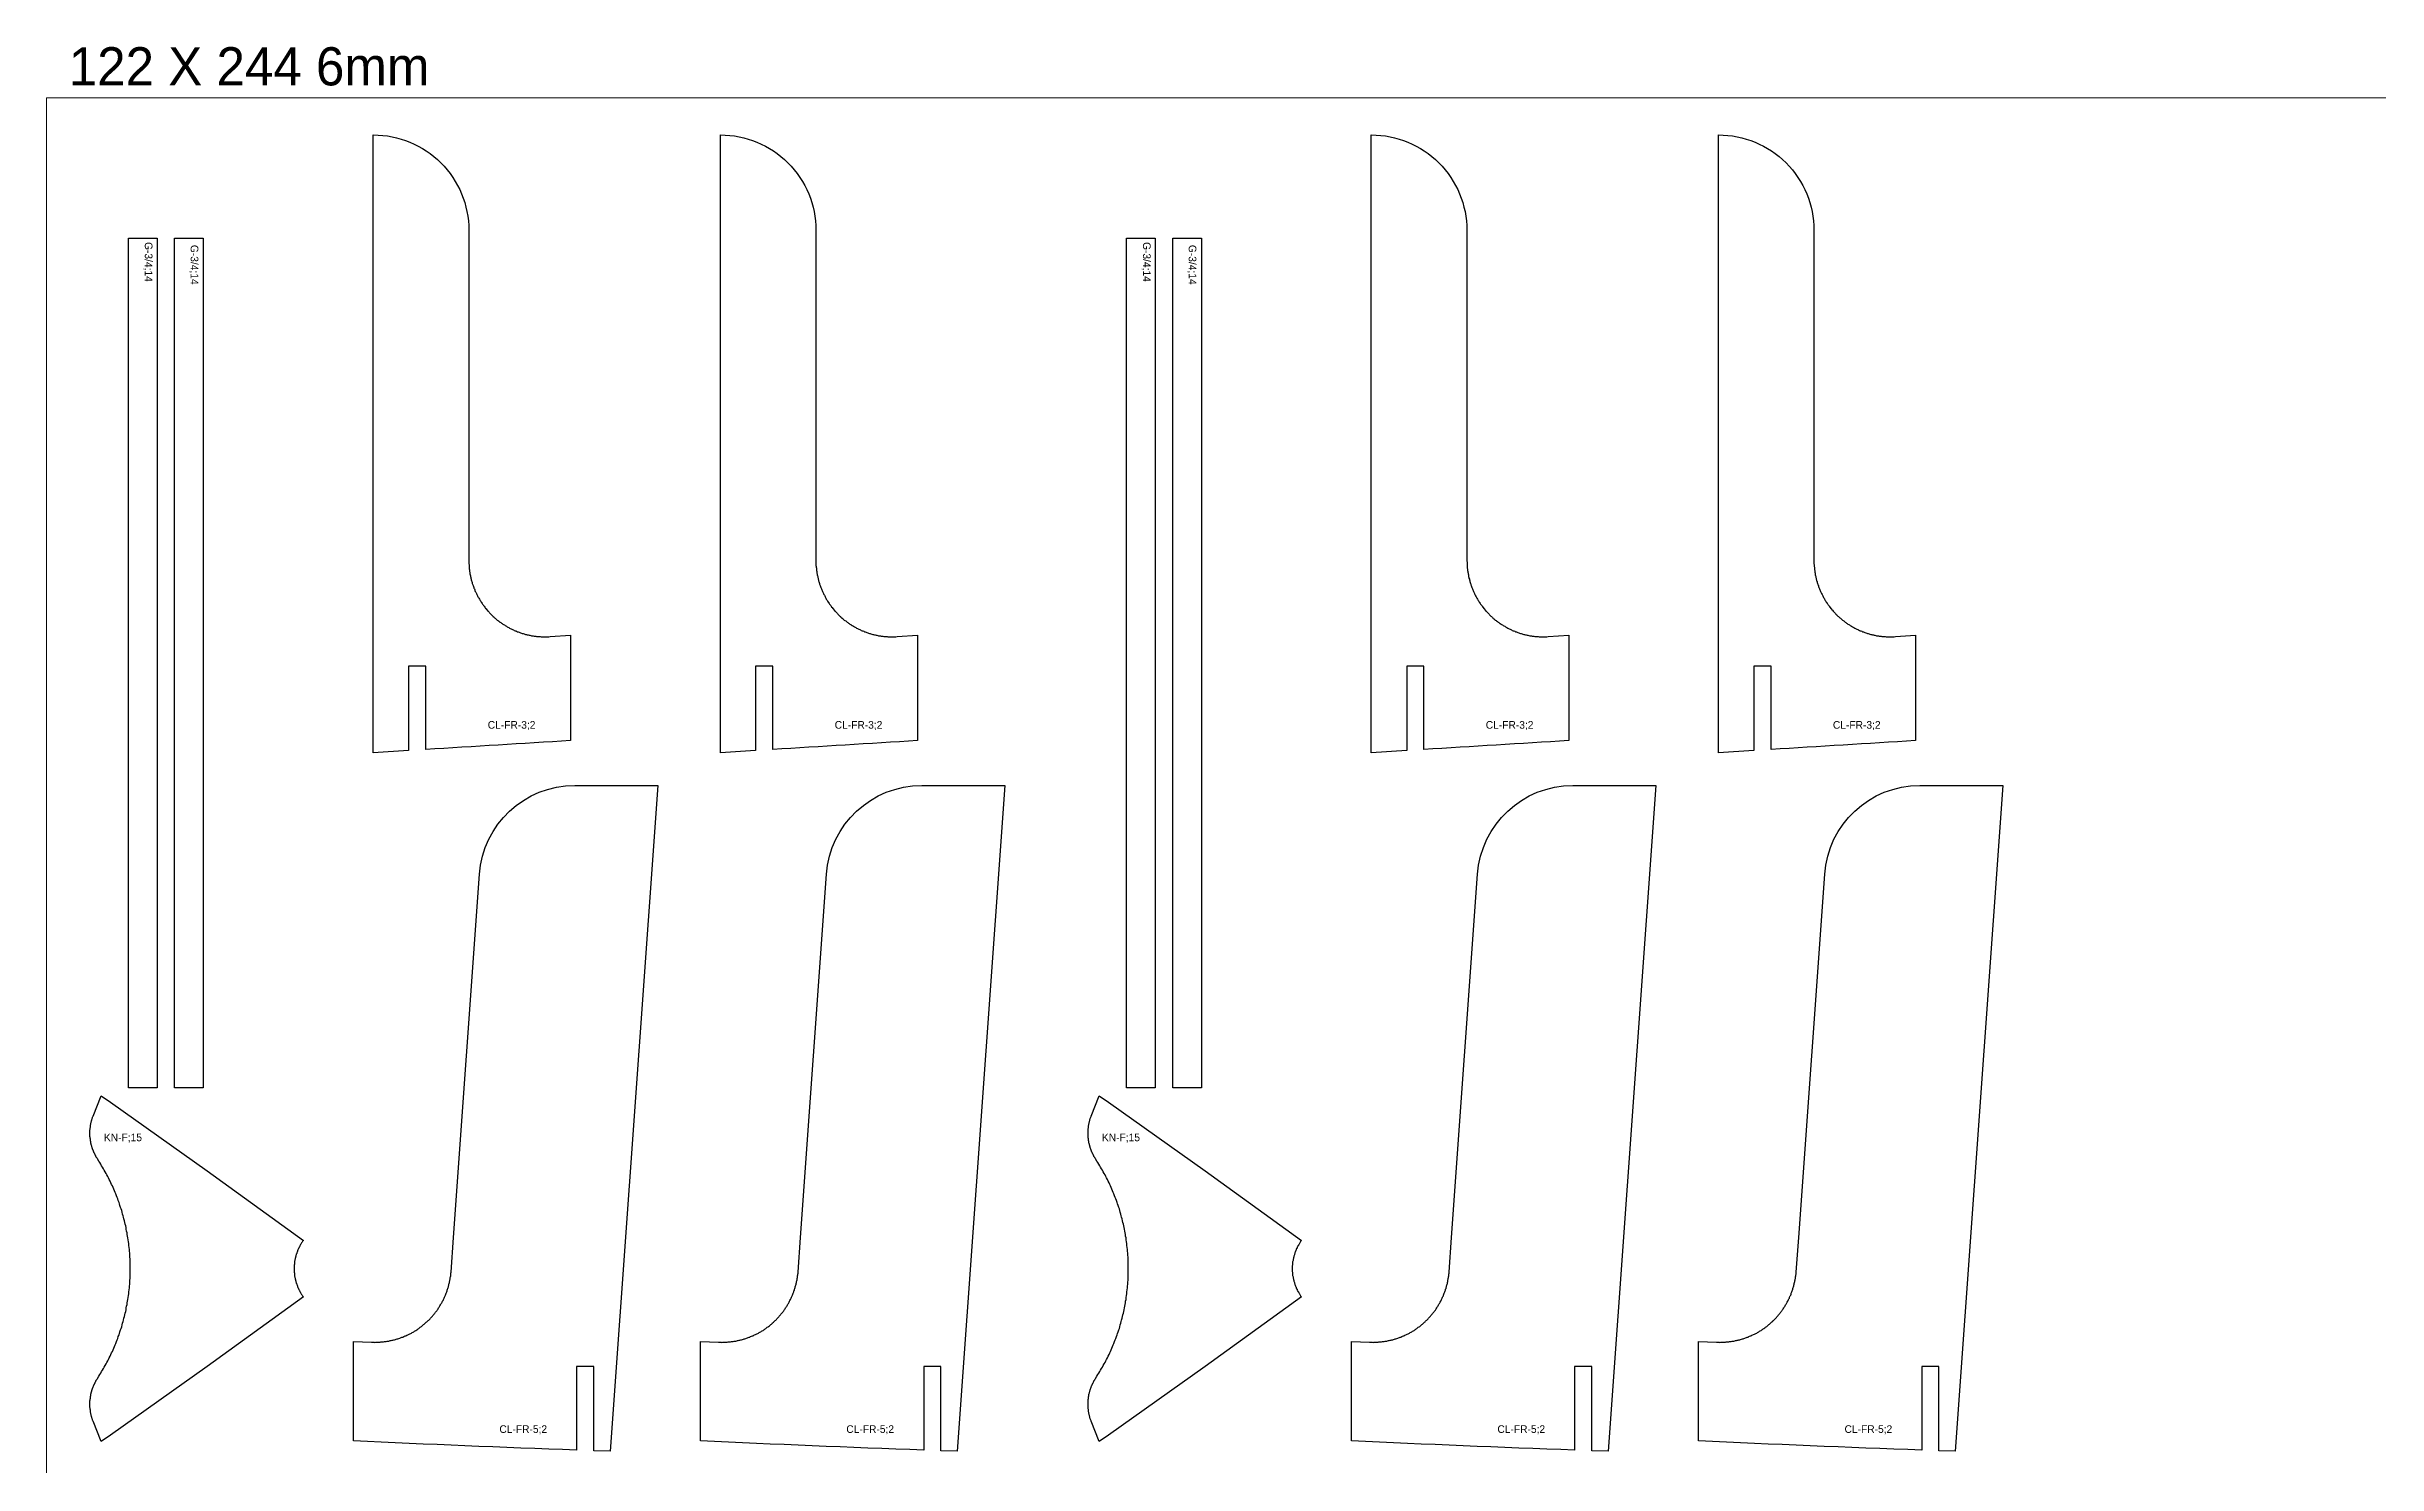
# Model space of a CAD drawing. Header units: millimetres. Extents: x 0 to 7720, y 0 to 5733.
# Drawn here: x 0 to 1220, y 505 to 1247 of the extents above; entities that cross this region are included whole.
import ezdxf

# ---------------------------------------------------------------- set-up
doc = ezdxf.new("R2010")
doc.units = ezdxf.units.MM
doc.layers.add('CORTE_6MM', color=1, linetype='Continuous')
doc.layers.add('plate', color=3, linetype='Continuous')

msp = doc.modelspace()

# ---------------------------------------------------------------- linework, layer by layer
at = {"layer": 'CORTE_6MM'}
for points in [[(274.2, 883.5, -0.000289), (198.5, 878.8), (198.5, 922.4), (189.5, 922.4), (189.5, 878.2), (171, 877.1), (171, 1200.6, -0.414214), (221, 1150.6), (221, 993.5), (221, 977.4), (221, 977), (221, 976.5), (221, 976.1), (221.1, 975.7), (221.1, 975.2), (221.1, 974.7), (221.2, 974.3), (221.2, 973.8), (221.2, 973.4), (221.3, 972.9), (221.4, 972.5), (221.4, 972), (221.5, 971.6), (221.6, 971.1), (221.6, 970.7), (221.7, 970.2), (221.8, 969.8), (221.9, 969.4), (222, 968.9), (222.1, 968.5), (222.2, 968), (222.3, 967.6), (222.4, 967.2), (222.6, 966.7), (222.7, 966.3), (222.8, 965.8), (223, 965.4), (223.1, 965), (223.3, 964.6), (223.4, 964.1), (223.6, 963.7), (223.7, 963.3), (223.9, 962.9), (224.1, 962.4), (224.2, 962), (224.4, 961.6), (224.6, 961.2), (224.8, 960.8), (225, 960.4), (225.2, 960), (225.4, 959.6), (225.6, 959.2), (225.8, 958.8), (226, 958.4), (226.3, 958), (226.5, 957.6), (226.7, 957.2), (226.9, 956.8), (227.2, 956.4), (227.4, 956), (227.7, 955.7), (227.9, 955.3), (228.2, 954.9), (228.5, 954.5), (228.7, 954.2), (229, 953.8), (229.3, 953.4), (229.5, 953.1), (229.8, 952.7), (230.1, 952.4), (230.4, 952), (230.7, 951.7), (231, 951.3), (231.3, 951), (231.6, 950.7), (231.9, 950.3), (232.2, 950), (232.5, 949.7), (232.9, 949.4), (233.2, 949), (233.5, 948.7), (233.8, 948.4), (234.2, 948.1), (234.5, 947.8), (234.8, 947.5), (235.2, 947.2), (235.5, 946.9), (235.9, 946.6), (236.2, 946.4), (236.6, 946.1), (237, 945.8), (237.3, 945.5), (237.7, 945.3), (238.1, 945), (238.4, 944.8), (238.8, 944.5), (239.2, 944.3), (239.6, 944), (240, 943.8), (240.3, 943.5), (240.7, 943.3), (241.1, 943.1), (241.5, 942.8), (241.9, 942.6), (242.3, 942.4), (242.7, 942.2), (243.1, 942), (243.5, 941.8), (243.9, 941.6), (244.4, 941.4), (244.8, 941.2), (245.2, 941), (245.6, 940.9), (246, 940.7), (246.4, 940.5), (246.9, 940.4), (247.3, 940.2), (247.7, 940.1), (248.1, 939.9), (248.6, 939.8), (249, 939.6), (249.4, 939.5), (249.9, 939.4), (250.3, 939.2), (250.7, 939.1), (251.2, 939), (251.6, 938.9), (252.1, 938.8), (252.5, 938.7), (253, 938.6), (253.4, 938.5), (253.8, 938.4), (254.3, 938.4), (254.7, 938.3), (255.2, 938.2), (255.6, 938.1), (256.1, 938.1), (256.5, 938), (257, 938), (257.4, 937.9), (257.9, 937.9), (258.3, 937.9), (258.8, 937.8), (259.2, 937.8), (259.7, 937.8), (260.1, 937.8), (260.6, 937.8), (261.1, 937.8), (261.5, 937.8), (262, 937.8), (262.4, 937.8), (262.9, 937.8), (263.6, 937.9), (274.2, 938.6), (274.2, 883.5)], [(455.9, 883.5, -0.000289), (380.1, 878.8), (380.1, 922.4), (371.1, 922.4), (371.1, 878.2), (352.7, 877.1), (352.7, 1200.6, -0.414214), (402.7, 1150.6), (402.7, 993.5), (402.7, 977.4), (402.7, 977), (402.7, 976.5), (402.7, 976.1), (402.7, 975.7), (402.7, 975.2), (402.8, 974.7), (402.8, 974.3), (402.9, 973.8), (402.9, 973.4), (403, 972.9), (403, 972.5), (403.1, 972), (403.1, 971.6), (403.2, 971.1), (403.3, 970.7), (403.4, 970.2), (403.5, 969.8), (403.6, 969.4), (403.7, 968.9), (403.8, 968.5), (403.9, 968), (404, 967.6), (404.1, 967.2), (404.2, 966.7), (404.4, 966.3), (404.5, 965.8), (404.6, 965.4), (404.8, 965), (404.9, 964.6), (405.1, 964.1), (405.2, 963.7), (405.4, 963.3), (405.6, 962.9), (405.7, 962.4), (405.9, 962), (406.1, 961.6), (406.3, 961.2), (406.5, 960.8), (406.6, 960.4), (406.8, 960), (407.1, 959.6), (407.3, 959.2), (407.5, 958.8), (407.7, 958.4), (407.9, 958), (408.1, 957.6), (408.4, 957.2), (408.6, 956.8), (408.8, 956.4), (409.1, 956), (409.3, 955.7), (409.6, 955.3), (409.8, 954.9), (410.1, 954.5), (410.4, 954.2), (410.6, 953.8), (410.9, 953.4), (411.2, 953.1), (411.5, 952.7), (411.8, 952.4), (412.1, 952), (412.4, 951.7), (412.6, 951.3), (413, 951), (413.3, 950.7), (413.6, 950.3), (413.9, 950), (414.2, 949.7), (414.5, 949.4), (414.8, 949), (415.2, 948.7), (415.5, 948.4), (415.8, 948.1), (416.2, 947.8), (416.5, 947.5), (416.9, 947.2), (417.2, 946.9), (417.5, 946.6), (417.9, 946.4), (418.3, 946.1), (418.6, 945.8), (419, 945.5), (419.4, 945.3), (419.7, 945), (420.1, 944.8), (420.5, 944.5), (420.9, 944.3), (421.2, 944), (421.6, 943.8), (422, 943.5), (422.4, 943.3), (422.8, 943.1), (423.2, 942.8), (423.6, 942.6), (424, 942.4), (424.4, 942.2), (424.8, 942), (425.2, 941.8), (425.6, 941.6), (426, 941.4), (426.4, 941.2), (426.8, 941), (427.3, 940.9), (427.7, 940.7), (428.1, 940.5), (428.5, 940.4), (428.9, 940.2), (429.4, 940.1), (429.8, 939.9), (430.2, 939.8), (430.7, 939.6), (431.1, 939.5), (431.5, 939.4), (432, 939.2), (432.4, 939.1), (432.8, 939), (433.3, 938.9), (433.7, 938.8), (434.2, 938.7), (434.6, 938.6), (435.1, 938.5), (435.5, 938.4), (435.9, 938.4), (436.4, 938.3), (436.8, 938.2), (437.3, 938.1), (437.7, 938.1), (438.2, 938), (438.6, 938), (439.1, 937.9), (439.5, 937.9), (440, 937.9), (440.4, 937.8), (440.9, 937.8), (441.3, 937.8), (441.8, 937.8), (442.3, 937.8), (442.7, 937.8), (443.2, 937.8), (443.6, 937.8), (444.1, 937.8), (444.5, 937.8), (445.2, 937.9), (455.9, 938.6), (455.9, 883.5)], [(796.7, 883.5, -0.000289), (720.9, 878.8), (720.9, 922.4), (711.9, 922.4), (711.9, 878.2), (693.4, 877.1), (693.4, 1200.6, -0.414214), (743.4, 1150.6), (743.4, 993.5), (743.4, 977.4), (743.5, 977), (743.5, 976.5), (743.5, 976.1), (743.5, 975.7), (743.5, 975.2), (743.6, 974.7), (743.6, 974.3), (743.6, 973.8), (743.7, 973.4), (743.7, 972.9), (743.8, 972.5), (743.9, 972), (743.9, 971.6), (744, 971.1), (744.1, 970.7), (744.2, 970.2), (744.2, 969.8), (744.3, 969.4), (744.4, 968.9), (744.5, 968.5), (744.7, 968), (744.8, 967.6), (744.9, 967.2), (745, 966.7), (745.1, 966.3), (745.3, 965.8), (745.4, 965.4), (745.5, 965), (745.7, 964.6), (745.8, 964.1), (746, 963.7), (746.2, 963.3), (746.3, 962.9), (746.5, 962.4), (746.7, 962), (746.9, 961.6), (747, 961.2), (747.2, 960.8), (747.4, 960.4), (747.6, 960), (747.8, 959.6), (748, 959.2), (748.3, 958.8), (748.5, 958.4), (748.7, 958), (748.9, 957.6), (749.2, 957.2), (749.4, 956.8), (749.6, 956.4), (749.9, 956), (750.1, 955.7), (750.4, 955.3), (750.6, 954.9), (750.9, 954.5), (751.2, 954.2), (751.4, 953.8), (751.7, 953.4), (752, 953.1), (752.3, 952.7), (752.6, 952.4), (752.8, 952), (753.1, 951.7), (753.4, 951.3), (753.7, 951), (754, 950.7), (754.3, 950.3), (754.7, 950), (755, 949.7), (755.3, 949.4), (755.6, 949), (755.9, 948.7), (756.3, 948.4), (756.6, 948.1), (756.9, 947.8), (757.3, 947.5), (757.6, 947.2), (758, 946.9), (758.3, 946.6), (758.7, 946.4), (759, 946.1), (759.4, 945.8), (759.8, 945.5), (760.1, 945.3), (760.5, 945), (760.9, 944.8), (761.3, 944.5), (761.6, 944.3), (762, 944), (762.4, 943.8), (762.8, 943.5), (763.2, 943.3), (763.6, 943.1), (764, 942.8), (764.4, 942.6), (764.8, 942.4), (765.2, 942.2), (765.6, 942), (766, 941.8), (766.4, 941.6), (766.8, 941.4), (767.2, 941.2), (767.6, 941), (768, 940.9), (768.5, 940.7), (768.9, 940.5), (769.3, 940.4), (769.7, 940.2), (770.1, 940.1), (770.6, 939.9), (771, 939.8), (771.4, 939.6), (771.9, 939.5), (772.3, 939.4), (772.7, 939.2), (773.2, 939.1), (773.6, 939), (774.1, 938.9), (774.5, 938.8), (774.9, 938.7), (775.4, 938.6), (775.8, 938.5), (776.3, 938.4), (776.7, 938.4), (777.2, 938.3), (777.6, 938.2), (778.1, 938.1), (778.5, 938.1), (779, 938), (779.4, 938), (779.9, 937.9), (780.3, 937.9), (780.8, 937.9), (781.2, 937.8), (781.7, 937.8), (782.1, 937.8), (782.6, 937.8), (783, 937.8), (783.5, 937.8), (783.9, 937.8), (784.4, 937.8), (784.8, 937.8), (785.3, 937.8), (786, 937.9), (796.7, 938.6), (796.7, 883.5)], [(978.3, 883.5, -0.000289), (902.6, 878.8), (902.6, 922.4), (893.6, 922.4), (893.6, 878.2), (875.1, 877.1), (875.1, 1200.6, -0.414214), (925.1, 1150.6), (925.1, 993.5), (925.1, 977.4), (925.1, 977), (925.1, 976.5), (925.1, 976.1), (925.2, 975.7), (925.2, 975.2), (925.2, 974.7), (925.3, 974.3), (925.3, 973.8), (925.3, 973.4), (925.4, 972.9), (925.5, 972.5), (925.5, 972), (925.6, 971.6), (925.7, 971.1), (925.7, 970.7), (925.8, 970.2), (925.9, 969.8), (926, 969.4), (926.1, 968.9), (926.2, 968.5), (926.3, 968), (926.4, 967.6), (926.5, 967.2), (926.7, 966.7), (926.8, 966.3), (926.9, 965.8), (927.1, 965.4), (927.2, 965), (927.4, 964.6), (927.5, 964.1), (927.7, 963.7), (927.8, 963.3), (928, 962.9), (928.2, 962.4), (928.3, 962), (928.5, 961.6), (928.7, 961.2), (928.9, 960.8), (929.1, 960.4), (929.3, 960), (929.5, 959.6), (929.7, 959.2), (929.9, 958.8), (930.1, 958.4), (930.4, 958), (930.6, 957.6), (930.8, 957.2), (931, 956.8), (931.3, 956.4), (931.5, 956), (931.8, 955.7), (932, 955.3), (932.3, 954.9), (932.6, 954.5), (932.8, 954.2), (933.1, 953.8), (933.4, 953.4), (933.6, 953.1), (933.9, 952.7), (934.2, 952.4), (934.5, 952), (934.8, 951.7), (935.1, 951.3), (935.4, 951), (935.7, 950.7), (936, 950.3), (936.3, 950), (936.6, 949.7), (937, 949.4), (937.3, 949), (937.6, 948.7), (937.9, 948.4), (938.3, 948.1), (938.6, 947.8), (938.9, 947.5), (939.3, 947.2), (939.6, 946.9), (940, 946.6), (940.3, 946.4), (940.7, 946.1), (941.1, 945.8), (941.4, 945.5), (941.8, 945.3), (942.2, 945), (942.5, 944.8), (942.9, 944.5), (943.3, 944.3), (943.7, 944), (944.1, 943.8), (944.4, 943.5), (944.8, 943.3), (945.2, 943.1), (945.6, 942.8), (946, 942.6), (946.4, 942.4), (946.8, 942.2), (947.2, 942), (947.6, 941.8), (948, 941.6), (948.4, 941.4), (948.9, 941.2), (949.3, 941), (949.7, 940.9), (950.1, 940.7), (950.5, 940.5), (951, 940.4), (951.4, 940.2), (951.8, 940.1), (952.2, 939.9), (952.7, 939.8), (953.1, 939.6), (953.5, 939.5), (954, 939.4), (954.4, 939.2), (954.8, 939.1), (955.3, 939), (955.7, 938.9), (956.2, 938.8), (956.6, 938.7), (957, 938.6), (957.5, 938.5), (957.9, 938.4), (958.4, 938.4), (958.8, 938.3), (959.3, 938.2), (959.7, 938.1), (960.2, 938.1), (960.6, 938), (961.1, 938), (961.5, 937.9), (962, 937.9), (962.4, 937.9), (962.9, 937.8), (963.3, 937.8), (963.8, 937.8), (964.2, 937.8), (964.7, 937.8), (965.1, 937.8), (965.6, 937.8), (966.1, 937.8), (966.5, 937.8), (967, 937.8), (967.7, 937.9), (978.3, 938.6), (978.3, 883.5)], [(286.4, 511.7), (286.4, 555.7), (277.4, 555.7), (277.4, 512, -0.003545), (160.6, 516.9), (160.6, 568.9), (170, 568.5), (170.5, 568.5), (170.9, 568.5), (171.4, 568.5), (171.8, 568.4), (172.3, 568.5), (172.7, 568.5), (173.2, 568.5), (173.6, 568.5), (174.1, 568.5), (174.6, 568.5), (175, 568.6), (175.5, 568.6), (175.9, 568.7), (176.4, 568.7), (176.8, 568.8), (177.3, 568.8), (177.7, 568.9), (178.2, 569), (178.6, 569), (179.1, 569.1), (179.5, 569.2), (179.9, 569.3), (180.4, 569.4), (180.8, 569.5), (181.3, 569.6), (181.7, 569.7), (182.1, 569.8), (182.6, 569.9), (183, 570.1), (183.5, 570.2), (183.9, 570.3), (184.3, 570.5), (184.8, 570.6), (185.2, 570.8), (185.6, 570.9), (186, 571.1), (186.5, 571.2), (186.9, 571.4), (187.3, 571.6), (187.7, 571.8), (188.1, 571.9), (188.5, 572.1), (189, 572.3), (189.4, 572.5), (189.8, 572.7), (190.2, 572.9), (190.6, 573.1), (191, 573.3), (191.4, 573.6), (191.8, 573.8), (192.2, 574), (192.5, 574.3), (192.9, 574.5), (193.3, 574.7), (193.7, 575), (194.1, 575.2), (194.4, 575.5), (194.8, 575.7), (195.2, 576), (195.6, 576.3), (195.9, 576.5), (196.3, 576.8), (196.6, 577.1), (197, 577.4), (197.3, 577.7), (197.7, 578), (198, 578.3), (198.4, 578.6), (198.7, 578.9), (199.1, 579.2), (199.4, 579.5), (199.7, 579.8), (200, 580.1), (200.4, 580.4), (200.7, 580.8), (201, 581.1), (201.3, 581.4), (201.6, 581.8), (201.9, 582.1), (202.2, 582.4), (202.5, 582.8), (202.8, 583.1), (203.1, 583.5), (203.3, 583.8), (203.6, 584.2), (203.9, 584.6), (204.2, 584.9), (204.4, 585.3), (204.7, 585.7), (204.9, 586), (205.2, 586.4), (205.4, 586.8), (205.7, 587.2), (205.9, 587.6), (206.2, 588), (206.4, 588.4), (206.6, 588.8), (206.8, 589.1), (207, 589.5), (207.3, 590), (207.5, 590.4), (207.7, 590.8), (207.9, 591.2), (208.1, 591.6), (208.3, 592), (208.4, 592.4), (208.6, 592.8), (208.8, 593.2), (209, 593.7), (209.1, 594.1), (209.3, 594.5), (209.4, 594.9), (209.6, 595.4), (209.7, 595.8), (209.9, 596.2), (210, 596.6), (210.1, 597.1), (210.3, 597.5), (210.4, 598), (210.5, 598.4), (210.6, 598.8), (210.7, 599.3), (210.8, 599.7), (210.9, 600.2), (211, 600.6), (211.1, 601.1), (211.2, 601.5), (211.3, 601.9), (211.3, 602.4), (211.4, 602.8), (211.5, 603.3), (211.5, 603.7), (211.6, 604.2), (211.6, 604.6), (211.7, 605.1), (213, 623.3), (226.6, 813.5, -0.393437), (276.4, 860), (319.9, 860), (295, 511.4), (286.4, 511.7)], [(468.1, 511.7), (468.1, 555.7), (459.1, 555.7), (459.1, 512, -0.003545), (342.3, 516.9), (342.3, 568.9), (351.7, 568.5), (352.2, 568.5), (352.6, 568.5), (353, 568.5), (353.5, 568.4), (353.9, 568.5), (354.4, 568.5), (354.9, 568.5), (355.3, 568.5), (355.8, 568.5), (356.2, 568.5), (356.7, 568.6), (357.1, 568.6), (357.6, 568.7), (358, 568.7), (358.5, 568.8), (358.9, 568.8), (359.4, 568.9), (359.8, 569), (360.3, 569), (360.7, 569.1), (361.2, 569.2), (361.6, 569.3), (362, 569.4), (362.5, 569.5), (362.9, 569.6), (363.4, 569.7), (363.8, 569.8), (364.2, 569.9), (364.7, 570.1), (365.1, 570.2), (365.5, 570.3), (366, 570.5), (366.4, 570.6), (366.8, 570.8), (367.3, 570.9), (367.7, 571.1), (368.1, 571.2), (368.5, 571.4), (369, 571.6), (369.4, 571.8), (369.8, 571.9), (370.2, 572.1), (370.6, 572.3), (371, 572.5), (371.4, 572.7), (371.8, 572.9), (372.2, 573.1), (372.6, 573.3), (373, 573.6), (373.4, 573.8), (373.8, 574), (374.2, 574.3), (374.6, 574.5), (375, 574.7), (375.4, 575), (375.7, 575.2), (376.1, 575.5), (376.5, 575.7), (376.8, 576), (377.2, 576.3), (377.6, 576.5), (377.9, 576.8), (378.3, 577.1), (378.7, 577.4), (379, 577.7), (379.4, 578), (379.7, 578.3), (380, 578.6), (380.4, 578.9), (380.7, 579.2), (381, 579.5), (381.4, 579.8), (381.7, 580.1), (382, 580.4), (382.3, 580.8), (382.6, 581.1), (382.9, 581.4), (383.2, 581.8), (383.5, 582.1), (383.8, 582.4), (384.1, 582.8), (384.4, 583.1), (384.7, 583.5), (385, 583.8), (385.3, 584.2), (385.5, 584.6), (385.8, 584.9), (386.1, 585.3), (386.3, 585.7), (386.6, 586), (386.8, 586.4), (387.1, 586.8), (387.3, 587.2), (387.6, 587.6), (387.8, 588), (388, 588.4), (388.3, 588.8), (388.5, 589.1), (388.7, 589.5), (388.9, 590), (389.1, 590.4), (389.3, 590.8), (389.5, 591.2), (389.7, 591.6), (389.9, 592), (390.1, 592.4), (390.3, 592.8), (390.4, 593.2), (390.6, 593.7), (390.8, 594.1), (390.9, 594.5), (391.1, 594.9), (391.2, 595.4), (391.4, 595.8), (391.5, 596.2), (391.7, 596.6), (391.8, 597.1), (391.9, 597.5), (392, 598), (392.2, 598.4), (392.3, 598.8), (392.4, 599.3), (392.5, 599.7), (392.6, 600.2), (392.7, 600.6), (392.8, 601.1), (392.8, 601.5), (392.9, 601.9), (393, 602.4), (393.1, 602.8), (393.1, 603.3), (393.2, 603.7), (393.2, 604.2), (393.3, 604.6), (393.3, 605.1), (394.6, 623.3), (408.2, 813.5, -0.393437), (458.1, 860), (501.6, 860), (476.6, 511.4), (468.1, 511.7)], [(808.8, 511.7), (808.8, 555.7), (799.8, 555.7), (799.8, 512, -0.003545), (683.1, 516.9), (683.1, 568.9), (692.5, 568.5), (692.9, 568.5), (693.4, 568.5), (693.8, 568.5), (694.3, 568.4), (694.7, 568.5), (695.2, 568.5), (695.6, 568.5), (696.1, 568.5), (696.5, 568.5), (697, 568.5), (697.4, 568.6), (697.9, 568.6), (698.3, 568.7), (698.8, 568.7), (699.3, 568.8), (699.7, 568.8), (700.2, 568.9), (700.6, 569), (701.1, 569), (701.5, 569.1), (701.9, 569.2), (702.4, 569.3), (702.8, 569.4), (703.3, 569.5), (703.7, 569.6), (704.1, 569.7), (704.6, 569.8), (705, 569.9), (705.5, 570.1), (705.9, 570.2), (706.3, 570.3), (706.8, 570.5), (707.2, 570.6), (707.6, 570.8), (708.1, 570.9), (708.5, 571.1), (708.9, 571.2), (709.3, 571.4), (709.7, 571.6), (710.2, 571.8), (710.6, 571.9), (711, 572.1), (711.4, 572.3), (711.8, 572.5), (712.2, 572.7), (712.6, 572.9), (713, 573.1), (713.4, 573.3), (713.8, 573.6), (714.2, 573.8), (714.6, 574), (715, 574.3), (715.4, 574.5), (715.8, 574.7), (716.1, 575), (716.5, 575.2), (716.9, 575.5), (717.3, 575.7), (717.6, 576), (718, 576.3), (718.4, 576.5), (718.7, 576.8), (719.1, 577.1), (719.4, 577.4), (719.8, 577.7), (720.1, 578), (720.5, 578.3), (720.8, 578.6), (721.2, 578.9), (721.5, 579.2), (721.8, 579.5), (722.1, 579.8), (722.5, 580.1), (722.8, 580.4), (723.1, 580.8), (723.4, 581.1), (723.7, 581.4), (724, 581.8), (724.3, 582.1), (724.6, 582.4), (724.9, 582.8), (725.2, 583.1), (725.5, 583.5), (725.8, 583.8), (726.1, 584.2), (726.3, 584.6), (726.6, 584.9), (726.9, 585.3), (727.1, 585.7), (727.4, 586), (727.6, 586.4), (727.9, 586.8), (728.1, 587.2), (728.4, 587.6), (728.6, 588), (728.8, 588.4), (729, 588.8), (729.3, 589.1), (729.5, 589.5), (729.7, 590), (729.9, 590.4), (730.1, 590.8), (730.3, 591.2), (730.5, 591.6), (730.7, 592), (730.9, 592.4), (731.1, 592.8), (731.2, 593.2), (731.4, 593.7), (731.6, 594.1), (731.7, 594.5), (731.9, 594.9), (732, 595.4), (732.2, 595.8), (732.3, 596.2), (732.5, 596.6), (732.6, 597.1), (732.7, 597.5), (732.8, 598), (732.9, 598.4), (733.1, 598.8), (733.2, 599.3), (733.3, 599.7), (733.4, 600.2), (733.5, 600.6), (733.5, 601.1), (733.6, 601.5), (733.7, 601.9), (733.8, 602.4), (733.8, 602.8), (733.9, 603.3), (734, 603.7), (734, 604.2), (734.1, 604.6), (734.1, 605.1), (735.4, 623.3), (749, 813.5, -0.393437), (798.9, 860), (842.3, 860), (817.4, 511.4), (808.8, 511.7)], [(990.5, 511.7), (990.5, 555.7), (981.5, 555.7), (981.5, 512, -0.003545), (864.7, 516.9), (864.7, 568.9), (874.1, 568.5), (874.6, 568.5), (875, 568.5), (875.5, 568.5), (875.9, 568.4), (876.4, 568.5), (876.8, 568.5), (877.3, 568.5), (877.7, 568.5), (878.2, 568.5), (878.7, 568.5), (879.1, 568.6), (879.6, 568.6), (880, 568.7), (880.5, 568.7), (880.9, 568.8), (881.4, 568.8), (881.8, 568.9), (882.3, 569), (882.7, 569), (883.2, 569.1), (883.6, 569.2), (884, 569.3), (884.5, 569.4), (884.9, 569.5), (885.4, 569.6), (885.8, 569.7), (886.2, 569.8), (886.7, 569.9), (887.1, 570.1), (887.6, 570.2), (888, 570.3), (888.4, 570.5), (888.9, 570.6), (889.3, 570.8), (889.7, 570.9), (890.1, 571.1), (890.6, 571.2), (891, 571.4), (891.4, 571.6), (891.8, 571.8), (892.2, 571.9), (892.6, 572.1), (893.1, 572.3), (893.5, 572.5), (893.9, 572.7), (894.3, 572.9), (894.7, 573.1), (895.1, 573.3), (895.5, 573.6), (895.9, 573.8), (896.3, 574), (896.6, 574.3), (897, 574.5), (897.4, 574.7), (897.8, 575), (898.2, 575.2), (898.5, 575.5), (898.9, 575.7), (899.3, 576), (899.7, 576.3), (900, 576.5), (900.4, 576.8), (900.7, 577.1), (901.1, 577.4), (901.4, 577.7), (901.8, 578), (902.1, 578.3), (902.5, 578.6), (902.8, 578.9), (903.1, 579.2), (903.5, 579.5), (903.8, 579.8), (904.1, 580.1), (904.4, 580.4), (904.8, 580.8), (905.1, 581.1), (905.4, 581.4), (905.7, 581.8), (906, 582.1), (906.3, 582.4), (906.6, 582.8), (906.9, 583.1), (907.2, 583.5), (907.4, 583.8), (907.7, 584.2), (908, 584.6), (908.2, 584.9), (908.5, 585.3), (908.8, 585.7), (909, 586), (909.3, 586.4), (909.5, 586.8), (909.8, 587.2), (910, 587.6), (910.2, 588), (910.5, 588.4), (910.7, 588.8), (910.9, 589.1), (911.1, 589.5), (911.4, 590), (911.6, 590.4), (911.8, 590.8), (912, 591.2), (912.2, 591.6), (912.3, 592), (912.5, 592.4), (912.7, 592.8), (912.9, 593.2), (913.1, 593.7), (913.2, 594.1), (913.4, 594.5), (913.5, 594.9), (913.7, 595.4), (913.8, 595.8), (914, 596.2), (914.1, 596.6), (914.2, 597.1), (914.4, 597.5), (914.5, 598), (914.6, 598.4), (914.7, 598.8), (914.8, 599.3), (914.9, 599.7), (915, 600.2), (915.1, 600.6), (915.2, 601.1), (915.3, 601.5), (915.4, 601.9), (915.4, 602.4), (915.5, 602.8), (915.6, 603.3), (915.6, 603.7), (915.7, 604.2), (915.7, 604.6), (915.7, 605.1), (917.1, 623.3), (930.7, 813.5, -0.393437), (980.5, 860), (1024, 860), (999, 511.4), (990.5, 511.7)]]:
    msp.add_lwpolyline(points, format="xyb", close=True, dxfattribs=at)
for points in [[(57.8, 701.6), (42.8, 701.6), (42.8, 1146.6), (57.8, 1146.6), (57.8, 701.6)], [(82, 1146.6), (82, 701.6), (67, 701.6), (67, 1146.6), (82, 1146.6)], [(580.2, 701.6), (565.2, 701.6), (565.2, 1146.6), (580.2, 1146.6), (580.2, 701.6)], [(604.5, 1146.6), (604.5, 701.6), (589.5, 701.6), (589.5, 1146.6), (604.5, 1146.6)]]:
    msp.add_lwpolyline(points, close=True, dxfattribs=at)
for points in [[(129.5, 607, 0), (129.6, 606.6, 0), (129.6, 606.2, 0), (129.6, 605.8, 0), (129.6, 605.5, 0), (129.6, 605.1, 0), (129.7, 604.7, 0), (129.7, 604.3, 0), (129.7, 603.9, 0), (129.8, 603.5, 0), (129.8, 603.1, 0), (129.9, 602.8, 0), (130, 602.4, 0), (130.1, 602, 0), (130.1, 601.6, 0), (130.2, 601.2, 0), (130.3, 600.9, 0), (130.4, 600.5, 0), (130.5, 600.1, 0), (130.6, 599.8, 0), (130.7, 599.4, 0), (130.9, 599, 0), (131, 598.7, 0), (131.1, 598.3, 0), (131.3, 597.9, 0), (131.4, 597.6, 0), (131.5, 597.2, 0), (131.7, 596.9, 0), (131.9, 596.5, 0), (132, 596.2, 0), (132.2, 595.8, 0), (132.4, 595.5, 0), (132.6, 595.1, 0), (132.7, 594.8, 0), (132.9, 594.4, 0), (133.1, 594.1, 0), (133.3, 593.8, 0), (133.5, 593.5, 0), (133.8, 593.1, 0), (134, 592.8, 0), (134.2, 592.5, 0), (134.4, 592.2, 0), (84.1, 555.8, 0), (33.4, 519.9, 0), (28.5, 516.5, 0), (24.3, 527.1, 0), (24.2, 527.4, 0), (24.1, 527.7, 0), (24, 528, 0), (23.9, 528.3, 0), (23.8, 528.6, 0), (23.7, 528.9, 0), (23.6, 529.2, 0), (23.5, 529.5, 0), (23.5, 529.8, 0), (23.4, 530.1, 0), (23.3, 530.5, 0), (23.2, 530.8, 0), (23.2, 531.1, 0), (23.1, 531.4, 0), (23, 531.7, 0), (23, 532, 0), (22.9, 532.3, 0), (22.9, 532.7, 0), (22.9, 533, 0), (22.8, 533.3, 0), (22.8, 533.6, 0), (22.8, 533.9, 0), (22.7, 534.3, 0), (22.7, 534.6, 0), (22.7, 534.9, 0), (22.7, 535.2, 0), (22.7, 535.6, 0), (22.7, 535.9, 0), (22.7, 536.1, 0), (22.7, 536.3, 0), (22.7, 536.6, 0), (22.7, 536.8, 0), (22.7, 537, 0), (22.7, 537.3, 0), (22.7, 537.5, 0), (22.7, 537.7, 0), (22.7, 538, 0), (22.8, 538.2, 0), (22.8, 538.4, 0), (22.8, 538.7, 0), (22.8, 538.9, 0), (22.9, 539.1, 0), (22.9, 539.4, 0), (22.9, 539.6, 0), (22.9, 539.8, 0), (23, 540.1, 0), (23, 540.3, 0), (23.1, 540.5, 0), (23.1, 540.8, 0), (23.2, 541, 0), (23.2, 541.2, 0), (23.2, 541.5, 0), (23.3, 541.7, 0), (23.4, 541.9, 0), (23.4, 542.1, 0), (23.5, 542.4, 0), (23.5, 542.6, 0), (23.6, 542.8, 0), (23.7, 543, 0), (23.7, 543.3, 0), (23.8, 543.5, 0), (23.9, 543.7, 0), (23.9, 543.9, 0), (24, 544.1, 0), (24.1, 544.4, 0), (24.2, 544.6, 0), (24.2, 544.8, 0), (24.3, 545, 0), (24.4, 545.2, 0), (24.5, 545.4, 0), (24.6, 545.7, 0), (24.7, 545.9, 0), (24.8, 546.1, 0), (24.9, 546.3, 0), (25, 546.5, 0), (25.1, 546.7, 0), (25.2, 546.9, 0), (25.3, 547.1, 0), (25.4, 547.3, 0), (25.5, 547.6, 0), (25.6, 547.8, 0), (25.7, 548, 0), (25.8, 548.2, 0), (25.9, 548.4, 0), (26, 548.6, 0), (26.1, 548.8, 0), (26.3, 549, 0), (26.4, 549.2, 0), (26.6, 549.5, 0), (27.4, 550.7, 0), (27.9, 551.5, 0), (28.4, 552.3, 0), (28.8, 553.1, 0), (29.3, 553.9, 0), (29.8, 554.7, 0), (30.2, 555.5, 0), (30.7, 556.3, 0), (31.1, 557.1, 0), (31.5, 557.9, 0), (32, 558.7, 0), (32.4, 559.5, 0), (32.8, 560.3, 0), (33.2, 561.2, 0), (33.6, 562, 0), (34, 562.9, 0), (34.4, 563.7, 0), (34.8, 564.5, 0), (35.2, 565.4, 0), (35.5, 566.2, 0), (35.9, 567.1, 0), (36.2, 567.9, 0), (36.6, 568.8, 0), (36.9, 569.7, 0), (37.2, 570.5, 0), (37.5, 571.4, 0), (37.9, 572.3, 0), (38.2, 573.1, 0), (38.4, 574, 0), (38.7, 574.9, 0), (39, 575.7, 0), (39.3, 576.6, 0), (39.5, 577.5, 0), (39.8, 578.4, 0), (40, 579.3, 0), (40.3, 580.1, 0), (40.5, 581, 0), (40.7, 581.9, 0), (41, 582.8, 0), (41.2, 583.7, 0), (41.4, 584.6, 0), (41.6, 585.5, 0), (41.7, 586.4, 0), (41.9, 587.3, 0), (42.1, 588.2, 0), (42.2, 589.1, 0), (42.4, 590, 0), (42.5, 590.9, 0), (42.7, 591.9, 0), (42.8, 592.9, 0), (43, 593.9, 0), (43.1, 594.9, 0), (43.2, 595.9, 0), (43.3, 596.9, 0), (43.4, 597.9, 0), (43.5, 598.9, 0), (43.5, 599.9, 0), (43.6, 600.9, 0), (43.7, 601.9, 0), (43.7, 603, 0), (43.7, 604, 0), (43.8, 605, 0), (43.8, 606, 0), (43.8, 607, 0), (43.8, 608, 0), (43.8, 609, 0), (43.7, 610, 0), (43.7, 611, 0), (43.7, 612.1, 0), (43.6, 613.1, 0), (43.5, 614.1, 0), (43.5, 615.1, 0), (43.4, 616.1, 0), (43.3, 617.1, 0), (43.2, 618.1, 0), (43.1, 619.1, 0), (43, 620.1, 0), (42.8, 621.1, 0), (42.7, 622.1, 0), (42.5, 623.1, 0), (42.4, 624, 0), (42.2, 624.9, 0), (42.1, 625.8, 0), (41.9, 626.7, 0), (41.7, 627.6, 0), (41.6, 628.5, 0), (41.4, 629.4, 0), (41.2, 630.3, 0), (41, 631.2, 0), (40.7, 632.1, 0), (40.5, 633, 0), (40.3, 633.9, 0), (40, 634.7, 0), (39.8, 635.6, 0), (39.5, 636.5, 0), (39.3, 637.4, 0), (39, 638.3, 0), (38.7, 639.1, 0), (38.4, 640, 0), (38.2, 640.9, 0), (37.9, 641.7, 0), (37.5, 642.6, 0), (37.2, 643.5, 0), (36.9, 644.3, 0), (36.6, 645.2, 0), (36.2, 646.1, 0), (35.9, 646.9, 0), (35.5, 647.8, 0), (35.2, 648.6, 0), (34.8, 649.5, 0), (34.4, 650.3, 0), (34, 651.1, 0), (33.6, 652, 0), (33.2, 652.8, 0), (32.8, 653.7, 0), (32.4, 654.5, 0), (32, 655.3, 0), (31.5, 656.1, 0), (31.1, 656.9, 0), (30.7, 657.7, 0), (30.2, 658.5, 0), (29.8, 659.3, 0), (29.3, 660.1, 0), (28.8, 660.9, 0), (28.4, 661.7, 0), (27.9, 662.5, 0), (27.4, 663.3, 0), (26.6, 664.5, 0), (26.4, 664.8, 0), (26.3, 665, 0), (26.1, 665.2, 0), (26, 665.4, 0), (25.9, 665.6, 0), (25.8, 665.8, 0), (25.7, 666, 0), (25.6, 666.2, 0), (25.5, 666.4, 0), (25.4, 666.7, 0), (25.3, 666.9, 0), (25.2, 667.1, 0), (25.1, 667.3, 0), (25, 667.5, 0), (24.9, 667.7, 0), (24.8, 667.9, 0), (24.7, 668.1, 0), (24.6, 668.3, 0), (24.5, 668.6, 0), (24.4, 668.8, 0), (24.3, 669, 0), (24.2, 669.2, 0), (24.2, 669.4, 0), (24.1, 669.6, 0), (24, 669.9, 0), (23.9, 670.1, 0), (23.9, 670.3, 0), (23.8, 670.5, 0), (23.7, 670.7, 0), (23.7, 671, 0), (23.6, 671.2, 0), (23.5, 671.4, 0), (23.5, 671.6, 0), (23.4, 671.9, 0), (23.4, 672.1, 0), (23.3, 672.3, 0), (23.2, 672.5, 0), (23.2, 672.8, 0), (23.2, 673, 0), (23.1, 673.2, 0), (23.1, 673.5, 0), (23, 673.7, 0), (23, 673.9, 0), (22.9, 674.2, 0), (22.9, 674.4, 0), (22.9, 674.6, 0), (22.9, 674.9, 0), (22.8, 675.1, 0), (22.8, 675.3, 0), (22.8, 675.6, 0), (22.8, 675.8, 0), (22.7, 676, 0), (22.7, 676.3, 0), (22.7, 676.5, 0), (22.7, 676.7, 0), (22.7, 677, 0), (22.7, 677.2, 0), (22.7, 677.4, 0), (22.7, 677.7, 0), (22.7, 677.9, 0), (22.7, 678.1, 0), (22.7, 678.4, 0), (22.7, 678.8, 0), (22.7, 679.1, 0), (22.7, 679.4, 0), (22.7, 679.7, 0), (22.8, 680.1, 0), (22.8, 680.4, 0), (22.8, 680.7, 0), (22.9, 681, 0), (22.9, 681.3, 0), (22.9, 681.7, 0), (23, 682, 0), (23, 682.3, 0), (23.1, 682.6, 0), (23.2, 682.9, 0), (23.2, 683.2, 0), (23.3, 683.5, 0), (23.4, 683.9, 0), (23.5, 684.2, 0), (23.5, 684.5, 0), (23.6, 684.8, 0), (23.7, 685.1, 0), (23.8, 685.4, 0), (23.9, 685.7, 0), (24, 686, 0), (24.1, 686.3, 0), (24.2, 686.6, 0), (24.3, 686.9, 0), (28.5, 697.5, 0), (33.4, 694.1, 0), (84.1, 658.2, 0), (134.4, 621.8, 0), (134.2, 621.5, 0), (134, 621.2, 0), (133.8, 620.9, 0), (133.5, 620.5, 0), (133.3, 620.2, 0), (133.1, 619.9, 0), (132.9, 619.6, 0), (132.7, 619.2, 0), (132.6, 618.9, 0), (132.4, 618.5, 0), (132.2, 618.2, 0), (132, 617.8, 0), (131.9, 617.5, 0), (131.7, 617.1, 0), (131.5, 616.8, 0), (131.4, 616.4, 0), (131.3, 616.1, 0), (131.1, 615.7, 0), (131, 615.3, 0), (130.9, 615, 0), (130.7, 614.6, 0), (130.6, 614.2, 0), (130.5, 613.9, 0), (130.4, 613.5, 0), (130.3, 613.1, 0), (130.2, 612.8, 0), (130.1, 612.4, 0), (130.1, 612, 0), (130, 611.6, 0), (129.9, 611.2, 0), (129.8, 610.9, 0), (129.8, 610.5, 0), (129.7, 610.1, 0), (129.7, 609.7, 0), (129.7, 609.3, 0), (129.6, 608.9, 0), (129.6, 608.5, 0), (129.6, 608.2, 0), (129.6, 607.8, 0), (129.6, 607.4, 0), (129.5, 607, 0)], [(652, 607, 0), (652, 606.6, 0), (652, 606.2, 0), (652, 605.8, 0), (652, 605.5, 0), (652.1, 605.1, 0), (652.1, 604.7, 0), (652.1, 604.3, 0), (652.2, 603.9, 0), (652.2, 603.5, 0), (652.3, 603.1, 0), (652.4, 602.8, 0), (652.4, 602.4, 0), (652.5, 602, 0), (652.6, 601.6, 0), (652.7, 601.2, 0), (652.8, 600.9, 0), (652.9, 600.5, 0), (653, 600.1, 0), (653.1, 599.8, 0), (653.2, 599.4, 0), (653.3, 599, 0), (653.4, 598.7, 0), (653.6, 598.3, 0), (653.7, 597.9, 0), (653.8, 597.6, 0), (654, 597.2, 0), (654.1, 596.9, 0), (654.3, 596.5, 0), (654.5, 596.2, 0), (654.6, 595.8, 0), (654.8, 595.5, 0), (655, 595.1, 0), (655.2, 594.8, 0), (655.4, 594.4, 0), (655.6, 594.1, 0), (655.8, 593.8, 0), (656, 593.5, 0), (656.2, 593.1, 0), (656.4, 592.8, 0), (656.6, 592.5, 0), (656.9, 592.2, 0), (606.5, 555.8, 0), (555.8, 519.9, 0), (550.9, 516.5, 0), (546.8, 527.1, 0), (546.7, 527.4, 0), (546.5, 527.7, 0), (546.4, 528, 0), (546.3, 528.3, 0), (546.2, 528.6, 0), (546.1, 528.9, 0), (546.1, 529.2, 0), (546, 529.5, 0), (545.9, 529.8, 0), (545.8, 530.1, 0), (545.7, 530.5, 0), (545.7, 530.8, 0), (545.6, 531.1, 0), (545.5, 531.4, 0), (545.5, 531.7, 0), (545.4, 532, 0), (545.4, 532.3, 0), (545.3, 532.7, 0), (545.3, 533, 0), (545.3, 533.3, 0), (545.2, 533.6, 0), (545.2, 533.9, 0), (545.2, 534.3, 0), (545.1, 534.6, 0), (545.1, 534.9, 0), (545.1, 535.2, 0), (545.1, 535.6, 0), (545.1, 535.9, 0), (545.1, 536.1, 0), (545.1, 536.3, 0), (545.1, 536.6, 0), (545.1, 536.8, 0), (545.1, 537, 0), (545.1, 537.3, 0), (545.1, 537.5, 0), (545.2, 537.7, 0), (545.2, 538, 0), (545.2, 538.2, 0), (545.2, 538.4, 0), (545.2, 538.7, 0), (545.3, 538.9, 0), (545.3, 539.1, 0), (545.3, 539.4, 0), (545.4, 539.6, 0), (545.4, 539.8, 0), (545.4, 540.1, 0), (545.5, 540.3, 0), (545.5, 540.5, 0), (545.5, 540.8, 0), (545.6, 541, 0), (545.6, 541.2, 0), (545.7, 541.5, 0), (545.7, 541.7, 0), (545.8, 541.9, 0), (545.9, 542.1, 0), (545.9, 542.4, 0), (546, 542.6, 0), (546, 542.8, 0), (546.1, 543, 0), (546.2, 543.3, 0), (546.2, 543.5, 0), (546.3, 543.7, 0), (546.4, 543.9, 0), (546.4, 544.1, 0), (546.5, 544.4, 0), (546.6, 544.6, 0), (546.7, 544.8, 0), (546.8, 545, 0), (546.8, 545.2, 0), (546.9, 545.4, 0), (547, 545.7, 0), (547.1, 545.9, 0), (547.2, 546.1, 0), (547.3, 546.3, 0), (547.4, 546.5, 0), (547.5, 546.7, 0), (547.6, 546.9, 0), (547.7, 547.1, 0), (547.8, 547.3, 0), (547.9, 547.6, 0), (548, 547.8, 0), (548.1, 548, 0), (548.2, 548.2, 0), (548.3, 548.4, 0), (548.5, 548.6, 0), (548.6, 548.8, 0), (548.7, 549, 0), (548.8, 549.2, 0), (549.1, 549.5, 0), (549.8, 550.7, 0), (550.3, 551.5, 0), (550.8, 552.3, 0), (551.3, 553.1, 0), (551.7, 553.9, 0), (552.2, 554.7, 0), (552.7, 555.5, 0), (553.1, 556.3, 0), (553.6, 557.1, 0), (554, 557.9, 0), (554.4, 558.7, 0), (554.8, 559.5, 0), (555.3, 560.3, 0), (555.7, 561.2, 0), (556.1, 562, 0), (556.5, 562.9, 0), (556.8, 563.7, 0), (557.2, 564.5, 0), (557.6, 565.4, 0), (558, 566.2, 0), (558.3, 567.1, 0), (558.7, 567.9, 0), (559, 568.8, 0), (559.3, 569.7, 0), (559.7, 570.5, 0), (560, 571.4, 0), (560.3, 572.3, 0), (560.6, 573.1, 0), (560.9, 574, 0), (561.2, 574.9, 0), (561.5, 575.7, 0), (561.7, 576.6, 0), (562, 577.5, 0), (562.2, 578.4, 0), (562.5, 579.3, 0), (562.7, 580.1, 0), (563, 581, 0), (563.2, 581.9, 0), (563.4, 582.8, 0), (563.6, 583.7, 0), (563.8, 584.6, 0), (564, 585.5, 0), (564.2, 586.4, 0), (564.4, 587.3, 0), (564.5, 588.2, 0), (564.7, 589.1, 0), (564.8, 590, 0), (565, 590.9, 0), (565.1, 591.9, 0), (565.3, 592.9, 0), (565.4, 593.9, 0), (565.5, 594.9, 0), (565.6, 595.9, 0), (565.7, 596.9, 0), (565.8, 597.9, 0), (565.9, 598.9, 0), (566, 599.9, 0), (566.1, 600.9, 0), (566.1, 601.9, 0), (566.1, 603, 0), (566.2, 604, 0), (566.2, 605, 0), (566.2, 606, 0), (566.2, 607, 0), (566.2, 608, 0), (566.2, 609, 0), (566.2, 610, 0), (566.1, 611, 0), (566.1, 612.1, 0), (566.1, 613.1, 0), (566, 614.1, 0), (565.9, 615.1, 0), (565.8, 616.1, 0), (565.7, 617.1, 0), (565.6, 618.1, 0), (565.5, 619.1, 0), (565.4, 620.1, 0), (565.3, 621.1, 0), (565.1, 622.1, 0), (565, 623.1, 0), (564.8, 624, 0), (564.7, 624.9, 0), (564.5, 625.8, 0), (564.4, 626.7, 0), (564.2, 627.6, 0), (564, 628.5, 0), (563.8, 629.4, 0), (563.6, 630.3, 0), (563.4, 631.2, 0), (563.2, 632.1, 0), (563, 633, 0), (562.7, 633.9, 0), (562.5, 634.7, 0), (562.2, 635.6, 0), (562, 636.5, 0), (561.7, 637.4, 0), (561.5, 638.3, 0), (561.2, 639.1, 0), (560.9, 640, 0), (560.6, 640.9, 0), (560.3, 641.7, 0), (560, 642.6, 0), (559.7, 643.5, 0), (559.3, 644.3, 0), (559, 645.2, 0), (558.7, 646.1, 0), (558.3, 646.9, 0), (558, 647.8, 0), (557.6, 648.6, 0), (557.2, 649.5, 0), (556.8, 650.3, 0), (556.5, 651.1, 0), (556.1, 652, 0), (555.7, 652.8, 0), (555.3, 653.7, 0), (554.8, 654.5, 0), (554.4, 655.3, 0), (554, 656.1, 0), (553.6, 656.9, 0), (553.1, 657.7, 0), (552.7, 658.5, 0), (552.2, 659.3, 0), (551.7, 660.1, 0), (551.3, 660.9, 0), (550.8, 661.7, 0), (550.3, 662.5, 0), (549.8, 663.3, 0), (549.1, 664.5, 0), (548.8, 664.8, 0), (548.7, 665, 0), (548.6, 665.2, 0), (548.5, 665.4, 0), (548.3, 665.6, 0), (548.2, 665.8, 0), (548.1, 666, 0), (548, 666.2, 0), (547.9, 666.4, 0), (547.8, 666.7, 0), (547.7, 666.9, 0), (547.6, 667.1, 0), (547.5, 667.3, 0), (547.4, 667.5, 0), (547.3, 667.7, 0), (547.2, 667.9, 0), (547.1, 668.1, 0), (547, 668.3, 0), (546.9, 668.6, 0), (546.8, 668.8, 0), (546.8, 669, 0), (546.7, 669.2, 0), (546.6, 669.4, 0), (546.5, 669.6, 0), (546.4, 669.9, 0), (546.4, 670.1, 0), (546.3, 670.3, 0), (546.2, 670.5, 0), (546.2, 670.7, 0), (546.1, 671, 0), (546, 671.2, 0), (546, 671.4, 0), (545.9, 671.6, 0), (545.9, 671.9, 0), (545.8, 672.1, 0), (545.7, 672.3, 0), (545.7, 672.5, 0), (545.6, 672.8, 0), (545.6, 673, 0), (545.5, 673.2, 0), (545.5, 673.5, 0), (545.5, 673.7, 0), (545.4, 673.9, 0), (545.4, 674.2, 0), (545.4, 674.4, 0), (545.3, 674.6, 0), (545.3, 674.9, 0), (545.3, 675.1, 0), (545.2, 675.3, 0), (545.2, 675.6, 0), (545.2, 675.8, 0), (545.2, 676, 0), (545.2, 676.3, 0), (545.1, 676.5, 0), (545.1, 676.7, 0), (545.1, 677, 0), (545.1, 677.2, 0), (545.1, 677.4, 0), (545.1, 677.7, 0), (545.1, 677.9, 0), (545.1, 678.1, 0), (545.1, 678.4, 0), (545.1, 678.8, 0), (545.1, 679.1, 0), (545.1, 679.4, 0), (545.2, 679.7, 0), (545.2, 680.1, 0), (545.2, 680.4, 0), (545.3, 680.7, 0), (545.3, 681, 0), (545.3, 681.3, 0), (545.4, 681.7, 0), (545.4, 682, 0), (545.5, 682.3, 0), (545.5, 682.6, 0), (545.6, 682.9, 0), (545.7, 683.2, 0), (545.7, 683.5, 0), (545.8, 683.9, 0), (545.9, 684.2, 0), (546, 684.5, 0), (546.1, 684.8, 0), (546.1, 685.1, 0), (546.2, 685.4, 0), (546.3, 685.7, 0), (546.4, 686, 0), (546.5, 686.3, 0), (546.7, 686.6, 0), (546.8, 686.9, 0), (550.9, 697.5, 0), (555.8, 694.1, 0), (606.5, 658.2, 0), (656.9, 621.8, 0), (656.6, 621.5, 0), (656.4, 621.2, 0), (656.2, 620.9, 0), (656, 620.5, 0), (655.8, 620.2, 0), (655.6, 619.9, 0), (655.4, 619.6, 0), (655.2, 619.2, 0), (655, 618.9, 0), (654.8, 618.5, 0), (654.6, 618.2, 0), (654.5, 617.8, 0), (654.3, 617.5, 0), (654.1, 617.1, 0), (654, 616.8, 0), (653.8, 616.4, 0), (653.7, 616.1, 0), (653.6, 615.7, 0), (653.4, 615.3, 0), (653.3, 615, 0), (653.2, 614.6, 0), (653.1, 614.2, 0), (653, 613.9, 0), (652.9, 613.5, 0), (652.8, 613.1, 0), (652.7, 612.8, 0), (652.6, 612.4, 0), (652.5, 612, 0), (652.4, 611.6, 0), (652.4, 611.2, 0), (652.3, 610.9, 0), (652.2, 610.5, 0), (652.2, 610.1, 0), (652.1, 609.7, 0), (652.1, 609.3, 0), (652.1, 608.9, 0), (652, 608.5, 0), (652, 608.2, 0), (652, 607.8, 0), (652, 607.4, 0), (652, 607, 0)]]:
    msp.add_polyline3d(points, close=True, dxfattribs=at)
at = {"layer": 'plate', "lineweight": 0}
msp.add_lwpolyline([(0, 1220), (2440, 1220), (2440, 0), (0, 0)], close=True, dxfattribs=at)

# ---------------------------------------------------------------- texts
at = {"lineweight": 0, "attachment_point": 1}
for s, insert, char_height, width in [('122 X 244 6mm', (11.6, 1246.5), 20, 47402.464), ('CL-FR-3;2', (230.9, 893.7), 4, 9480.493), ('CL-FR-3;2', (412.5, 893.7), 4, 9480.493), ('CL-FR-3;2', (753.3, 893.7), 4, 9480.493), ('CL-FR-3;2', (935, 893.7), 4, 9480.493), ('KN-F;15', (30, 677.7), 4, 9480.493), ('KN-F;15', (552.4, 677.7), 4, 9480.493), ('CL-FR-5;2', (237, 525), 4, 9480.493), ('CL-FR-5;2', (418.6, 525), 4, 9480.493), ('CL-FR-5;2', (759.4, 525), 4, 9480.493), ('CL-FR-5;2', (941.1, 525), 4, 9480.493)]:
    msp.add_mtext(s, dxfattribs=dict(at, insert=insert, char_height=char_height, width=width))
at = {"lineweight": 0, "char_height": 4, "width": 9480.493, "attachment_point": 1, "rotation": 270}
for insert in [(55.4, 1144.5), (79.4, 1143), (577.9, 1144.5), (601.8, 1143)]:
    msp.add_mtext('G-3/4;14', dxfattribs=dict(at, insert=insert))

doc.saveas('drawing.dxf')
